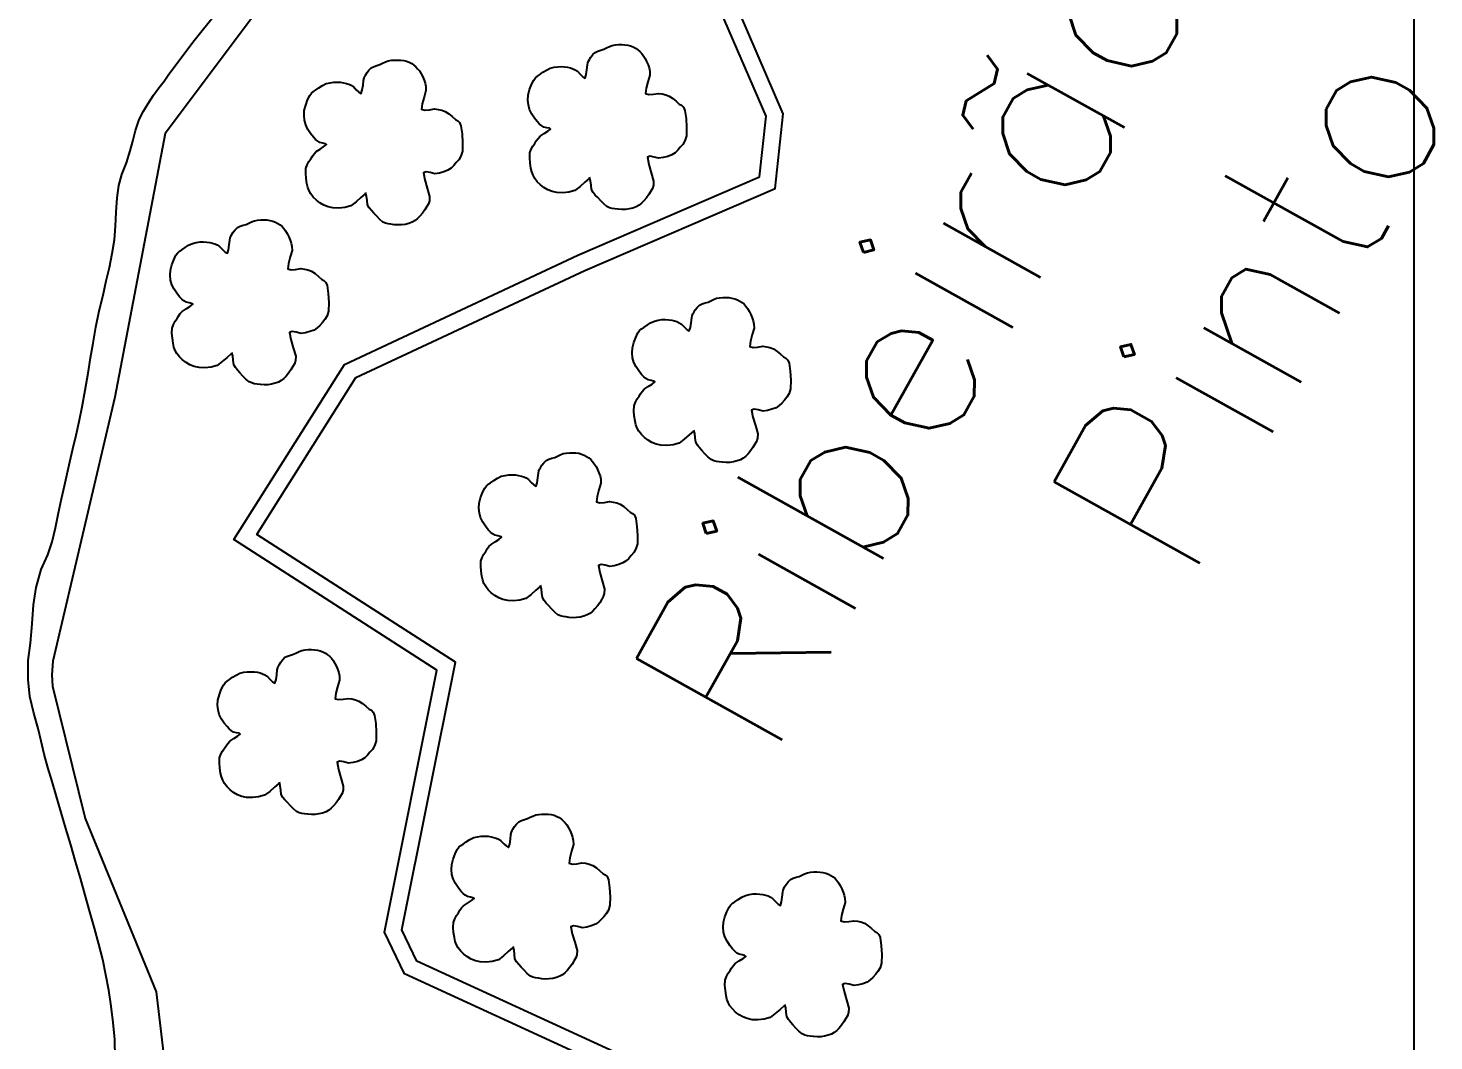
# Model space of a CAD drawing. Header units: millimetres. Extents: x 733975 to 738430, y 7821792 to 7824942.
# Drawn here: x 737251.2 to 737503.6, y 7822936.9 to 7823118.9 of the extents above; entities that cross this region are included whole.
import ezdxf

# ---------------------------------------------------------------- set-up
doc = ezdxf.new("R2010")
doc.units = ezdxf.units.MM
doc.linetypes.add('CONTINUO', pattern=[0])
for name, color, linetype in [('0114001021', 1, 'Continuous'), ('0114001021038', 5, 'Continuous'), ("CURSOS_D'AGUA", 174, 'Continuous'), ('MALHA', 8, 'Continuous'), ('MATO', 3, 'Continuous')]:
    doc.layers.add(name, color=color, linetype=linetype)
doc.styles.add('ROMANS', font='romans')

msp = doc.modelspace()

# ---------------------------------------------------------------- linework, layer by layer
at = {"layer": '0114001021', "ltscale": 80}
msp.add_lwpolyline([(737293.8, 7823124.07), (737275.79, 7823100), (737266.71, 7823052.61), (737255.57, 7823005.12), (737255.4, 7823002.71), (737255.51, 7823000.66), (737261.39, 7822976.85), (737274.17, 7822945.73), (737277.04, 7822921.4)], dxfattribs=at)
at = {"layer": '0114001021038'}
msp.add_lwpolyline([(737266.79, 7822933.85), (737266.71, 7822937.17), (737266.45, 7822940.23), (737266.09, 7822943.17), (737265.67, 7822946.05), (737265.13, 7822948.79), (737264.55, 7822951.54), (737263.88, 7822954.31), (737263.09, 7822957.18), (737262.26, 7822960.1), (737261.38, 7822963.1), (737260.54, 7822966.13), (737259.69, 7822969.13), (737258.85, 7822972.13), (737257.94, 7822975.08), (737257.07, 7822977.97), (737256.25, 7822980.81), (737255.48, 7822983.52), (737254.72, 7822986.07), (737254.07, 7822988.44), (737253.53, 7822990.76), (737252.95, 7822993.04), (737252.21, 7822995.8), (737251.47, 7822998.79), (737251.16, 7823001.84), (737251.16, 7823005.24), (737251.57, 7823008.41), (737251.87, 7823011.88), (737252.12, 7823015.26), (737252.59, 7823018.41), (737253.5, 7823021.62), (737254.68, 7823024.28), (737255.48, 7823026.62), (737256.07, 7823029.12), (737256.63, 7823031.81), (737257.18, 7823034.34), (737257.69, 7823036.65), (737258.19, 7823038.81), (737258.65, 7823040.95), (737259.17, 7823043.29), (737259.77, 7823045.77), (737260.34, 7823048.23), (737260.87, 7823050.88), (737261.43, 7823053.86), (737261.97, 7823056.89), (737262.39, 7823059.67), (737262.82, 7823062.3), (737263.33, 7823065.19), (737263.93, 7823068.1), (737264.63, 7823070.9), (737265.2, 7823073.51), (737265.75, 7823075.91), (737266.28, 7823078.41), (737266.65, 7823080.88), (737266.86, 7823083.31), (737267, 7823085.83), (737267.17, 7823088.42), (737267.45, 7823090.65), (737268.01, 7823092.62), (737268.82, 7823094.73), (737269.48, 7823096.86), (737269.99, 7823098.58), (737270.46, 7823100.5), (737271.13, 7823102.48), (737271.9, 7823103.99), (737272.73, 7823105.38), (737273.7, 7823106.84), (737274.66, 7823108.16), (737275.57, 7823109.41), (737276.46, 7823110.63), (737281, 7823116.71), (737285.1, 7823121.83)], dxfattribs=at)
at = {"layer": "CURSOS_D'AGUA", "color": 174, "linetype": 'Continuous'}
for points in [[(737370.19, 7822925.31), (737318.73, 7822948.94), (737315.14, 7822956.45), (737324.57, 7823003.56), (737288.12, 7823026.99), (737307.96, 7823058.47), (737349.91, 7823078.12), (737382.5, 7823092.17), (737383.71, 7823103.08), (737369.49, 7823136.05), (737388.63, 7823182.15), (737407.76, 7823177), (737420.25, 7823159.5), (737436.74, 7823162.54), (737451.23, 7823179.31), (737448.94, 7823191.82), (737422.82, 7823188.35), (737402.06, 7823197.74), (737402.1, 7823262.84)], [(737372.72, 7822927.46), (737320.97, 7822951.22), (737318.28, 7822956.84), (737327.92, 7823004.98), (737292.25, 7823027.91), (737310.03, 7823056.12), (737351.14, 7823075.38), (737385.3, 7823090.1), (737386.78, 7823103.54), (737372.75, 7823136.07), (737390.39, 7823178.56), (737405.94, 7823174.38), (737418.91, 7823156.2), (737438.32, 7823159.78), (737454.44, 7823178.43), (737451.38, 7823195.18), (737423.28, 7823191.44), (737405.07, 7823199.68), (737405.1, 7823260.43)]]:
    msp.add_lwpolyline(points, dxfattribs=at)
at = {"layer": 'MALHA', "color": 8}
msp.add_lwpolyline([(737500, 7824791.84), (737500, 7822459), (737500, 7822246.79)], dxfattribs=at)
at = {"layer": 'MATO', "color": 94, "linetype": 'CONTINUO'}
for points in [[(737351.92, 7823091.91, 0), (737351.15, 7823091.24, 0), (737350.29, 7823090.47, 0), (737349.36, 7823089.76, 0), (737348.28, 7823089.46, 0), (737347.17, 7823089.34, 0), (737346.11, 7823089.38, 0), (737345.25, 7823089.57, 0), (737344.48, 7823089.88, 0), (737343.79, 7823090.29, 0), (737343.16, 7823090.77, 0), (737342.6, 7823091.31, 0), (737342.15, 7823091.9, 0), (737341.84, 7823092.46, 0), (737341.62, 7823093.07, 0), (737341.47, 7823093.75, 0), (737341.32, 7823094.66, 0), (737341.26, 7823095.59, 0), (737341.29, 7823096.49, 0), (737341.51, 7823097.15, 0), (737341.82, 7823097.72, 0), (737342.17, 7823098.21, 0), (737342.43, 7823098.67, 0), (737342.74, 7823099.09, 0), (737343.11, 7823099.49, 0), (737343.82, 7823099.96, 0), (737344.5, 7823100.39, 0), (737344.98, 7823100.76, 0), (737344.77, 7823100.91, 0), (737344.34, 7823101.02, 0), (737343.79, 7823101.14, 0), (737343.41, 7823101.37, 0), (737343.02, 7823101.68, 0), (737342.61, 7823102.11, 0), (737342.11, 7823102.74, 0), (737341.63, 7823103.48, 0), (737341.23, 7823104.29, 0), (737341.02, 7823105.12, 0), (737340.93, 7823105.99, 0), (737340.98, 7823106.88, 0), (737341.23, 7823107.86, 0), (737341.58, 7823108.78, 0), (737341.98, 7823109.58, 0), (737342.28, 7823110, 0), (737342.62, 7823110.3, 0), (737343.03, 7823110.55, 0), (737343.61, 7823110.97, 0), (737344.25, 7823111.37, 0), (737344.94, 7823111.72, 0), (737345.62, 7823111.89, 0), (737346.29, 7823111.97, 0), (737346.94, 7823111.99, 0), (737347.52, 7823111.96, 0), (737348.05, 7823111.88, 0), (737348.55, 7823111.76, 0), (737348.98, 7823111.62, 0), (737349.4, 7823111.42, 0), (737349.81, 7823111.17, 0), (737350.32, 7823110.62, 0), (737350.8, 7823110.15, 0), (737351.21, 7823109.93, 0), (737351.41, 7823110.57, 0), (737351.53, 7823111.42, 0), (737351.62, 7823112.3, 0), (737351.71, 7823112.69, 0), (737351.82, 7823112.98, 0), (737351.98, 7823113.25, 0), (737352.25, 7823113.7, 0), (737352.6, 7823114.15, 0), (737353.01, 7823114.56, 0), (737353.5, 7823114.79, 0), (737354.02, 7823114.97, 0), (737354.56, 7823115.13, 0), (737355.06, 7823115.37, 0), (737355.56, 7823115.6, 0), (737356.07, 7823115.8, 0), (737356.63, 7823115.9, 0), (737357.2, 7823115.95, 0), (737357.77, 7823115.95, 0), (737358.32, 7823115.92, 0), (737358.86, 7823115.85, 0), (737359.37, 7823115.73, 0), (737359.84, 7823115.54, 0), (737360.27, 7823115.31, 0), (737360.67, 7823115.04, 0), (737361.02, 7823114.74, 0), (737361.34, 7823114.4, 0), (737361.64, 7823113.99, 0), (737361.96, 7823113.48, 0), (737362.24, 7823112.92, 0), (737362.49, 7823112.32, 0), (737362.69, 7823111.78, 0), (737362.8, 7823111.17, 0), (737362.82, 7823110.45, 0), (737362.48, 7823109.27, 0), (737362.17, 7823108.11, 0), (737362.05, 7823107.14, 0), (737362.65, 7823106.97, 0), (737363.47, 7823107.02, 0), (737364.38, 7823107.17, 0), (737365.05, 7823107.1, 0), (737365.68, 7823106.95, 0), (737366.3, 7823106.71, 0), (737366.95, 7823106.28, 0), (737367.56, 7823105.78, 0), (737368.11, 7823105.27, 0), (737368.53, 7823105.04, 0), (737368.87, 7823104.7, 0), (737369.12, 7823104.12, 0), (737369.32, 7823102.69, 0), (737369.42, 7823101.09, 0), (737369.39, 7823099.55, 0), (737369.12, 7823098.68, 0), (737368.73, 7823098.02, 0), (737368.27, 7823097.51, 0), (737367.84, 7823096.98, 0), (737367.35, 7823096.52, 0), (737366.78, 7823096.15, 0), (737366.04, 7823095.85, 0), (737365.24, 7823095.64, 0), (737364.44, 7823095.52, 0), (737363.58, 7823095.75, 0), (737362.86, 7823095.88, 0), (737362.38, 7823095.7, 0), (737362.63, 7823094.43, 0), (737363.06, 7823092.93, 0), (737363.48, 7823091.43, 0), (737363.45, 7823090.67, 0), (737363.27, 7823090.1, 0), (737362.98, 7823089.62, 0), (737362.62, 7823089, 0), (737362.2, 7823088.41, 0), (737361.75, 7823087.88, 0), (737361.33, 7823087.45, 0), (737360.88, 7823087.09, 0), (737360.39, 7823086.8, 0), (737359.78, 7823086.57, 0), (737359.13, 7823086.42, 0), (737358.46, 7823086.32, 0), (737357.8, 7823086.31, 0), (737357.15, 7823086.35, 0), (737356.54, 7823086.44, 0), (737356.05, 7823086.5, 0), (737355.58, 7823086.62, 0), (737355.11, 7823086.85, 0), (737354.55, 7823087.32, 0), (737353.99, 7823087.87, 0), (737353.46, 7823088.46, 0), (737353.02, 7823088.92, 0), (737352.64, 7823089.39, 0), (737352.35, 7823089.92, 0), (737352.26, 7823090.72, 0), (737352.17, 7823091.49, 0), (737352, 7823092.13, 0)], [(737311.7, 7823089.14, 0), (737310.92, 7823088.47, 0), (737310.07, 7823087.7, 0), (737309.14, 7823086.99, 0), (737308.05, 7823086.69, 0), (737306.95, 7823086.57, 0), (737305.89, 7823086.61, 0), (737305.02, 7823086.8, 0), (737304.25, 7823087.11, 0), (737303.57, 7823087.51, 0), (737302.93, 7823088, 0), (737302.38, 7823088.54, 0), (737301.92, 7823089.13, 0), (737301.61, 7823089.69, 0), (737301.39, 7823090.3, 0), (737301.24, 7823090.98, 0), (737301.1, 7823091.89, 0), (737301.03, 7823092.82, 0), (737301.06, 7823093.71, 0), (737301.29, 7823094.37, 0), (737301.6, 7823094.94, 0), (737301.95, 7823095.44, 0), (737302.21, 7823095.89, 0), (737302.51, 7823096.31, 0), (737302.88, 7823096.72, 0), (737303.6, 7823097.18, 0), (737304.27, 7823097.62, 0), (737304.76, 7823097.99, 0), (737304.55, 7823098.14, 0), (737304.11, 7823098.25, 0), (737303.56, 7823098.37, 0), (737303.18, 7823098.59, 0), (737302.79, 7823098.91, 0), (737302.39, 7823099.34, 0), (737301.89, 7823099.97, 0), (737301.41, 7823100.7, 0), (737301.01, 7823101.52, 0), (737300.79, 7823102.35, 0), (737300.71, 7823103.22, 0), (737300.76, 7823104.11, 0), (737301.01, 7823105.09, 0), (737301.36, 7823106.01, 0), (737301.75, 7823106.81, 0), (737302.06, 7823107.23, 0), (737302.4, 7823107.53, 0), (737302.8, 7823107.78, 0), (737303.38, 7823108.2, 0), (737304.03, 7823108.6, 0), (737304.71, 7823108.95, 0), (737305.4, 7823109.11, 0), (737306.07, 7823109.2, 0), (737306.72, 7823109.21, 0), (737307.29, 7823109.19, 0), (737307.83, 7823109.11, 0), (737308.32, 7823108.98, 0), (737308.76, 7823108.84, 0), (737309.18, 7823108.65, 0), (737309.59, 7823108.4, 0), (737310.09, 7823107.85, 0), (737310.57, 7823107.38, 0), (737310.98, 7823107.16, 0), (737311.18, 7823107.8, 0), (737311.31, 7823108.65, 0), (737311.4, 7823109.53, 0), (737311.49, 7823109.91, 0), (737311.59, 7823110.21, 0), (737311.75, 7823110.48, 0), (737312.03, 7823110.93, 0), (737312.38, 7823111.38, 0), (737312.79, 7823111.79, 0), (737313.28, 7823112.02, 0), (737313.8, 7823112.2, 0), (737314.34, 7823112.36, 0), (737314.83, 7823112.6, 0), (737315.33, 7823112.83, 0), (737315.84, 7823113.03, 0), (737316.4, 7823113.13, 0), (737316.97, 7823113.18, 0), (737317.54, 7823113.18, 0), (737318.1, 7823113.15, 0), (737318.63, 7823113.08, 0), (737319.14, 7823112.95, 0), (737319.61, 7823112.77, 0), (737320.05, 7823112.54, 0), (737320.45, 7823112.26, 0), (737320.8, 7823111.97, 0), (737321.12, 7823111.62, 0), (737321.42, 7823111.22, 0), (737321.73, 7823110.71, 0), (737322.02, 7823110.14, 0), (737322.26, 7823109.54, 0), (737322.46, 7823109.01, 0), (737322.58, 7823108.4, 0), (737322.6, 7823107.68, 0), (737322.26, 7823106.5, 0), (737321.95, 7823105.33, 0), (737321.83, 7823104.36, 0), (737322.43, 7823104.19, 0), (737323.25, 7823104.25, 0), (737324.15, 7823104.4, 0), (737324.82, 7823104.32, 0), (737325.46, 7823104.18, 0), (737326.07, 7823103.94, 0), (737326.73, 7823103.5, 0), (737327.34, 7823103.01, 0), (737327.89, 7823102.5, 0), (737328.31, 7823102.27, 0), (737328.64, 7823101.93, 0), (737328.89, 7823101.35, 0), (737329.1, 7823099.91, 0), (737329.2, 7823098.32, 0), (737329.17, 7823096.78, 0), (737328.9, 7823095.91, 0), (737328.51, 7823095.25, 0), (737328.04, 7823094.74, 0), (737327.61, 7823094.2, 0), (737327.12, 7823093.75, 0), (737326.56, 7823093.37, 0), (737325.81, 7823093.08, 0), (737325.02, 7823092.87, 0), (737324.21, 7823092.75, 0), (737323.36, 7823092.98, 0), (737322.64, 7823093.1, 0), (737322.16, 7823092.93, 0), (737322.41, 7823091.66, 0), (737322.83, 7823090.15, 0), (737323.26, 7823088.66, 0), (737323.22, 7823087.9, 0), (737323.05, 7823087.32, 0), (737322.75, 7823086.84, 0), (737322.39, 7823086.23, 0), (737321.98, 7823085.64, 0), (737321.52, 7823085.11, 0), (737321.1, 7823084.68, 0), (737320.66, 7823084.32, 0), (737320.16, 7823084.03, 0), (737319.55, 7823083.8, 0), (737318.9, 7823083.64, 0), (737318.23, 7823083.55, 0), (737317.57, 7823083.54, 0), (737316.93, 7823083.58, 0), (737316.32, 7823083.67, 0), (737315.82, 7823083.72, 0), (737315.35, 7823083.85, 0), (737314.88, 7823084.07, 0), (737314.32, 7823084.55, 0), (737313.77, 7823085.1, 0), (737313.24, 7823085.69, 0), (737312.8, 7823086.15, 0), (737312.42, 7823086.62, 0), (737312.12, 7823087.15, 0), (737312.04, 7823087.95, 0), (737311.95, 7823088.72, 0), (737311.78, 7823089.36, 0)], [(737287.66, 7823060.42, 0), (737286.88, 7823059.75, 0), (737286.03, 7823058.99, 0), (737285.1, 7823058.27, 0), (737284.01, 7823057.98, 0), (737282.91, 7823057.86, 0), (737281.85, 7823057.9, 0), (737280.98, 7823058.09, 0), (737280.21, 7823058.39, 0), (737279.53, 7823058.8, 0), (737278.89, 7823059.28, 0), (737278.34, 7823059.83, 0), (737277.88, 7823060.42, 0), (737277.57, 7823060.97, 0), (737277.35, 7823061.58, 0), (737277.2, 7823062.27, 0), (737277.06, 7823063.17, 0), (737276.99, 7823064.11, 0), (737277.02, 7823065, 0), (737277.25, 7823065.66, 0), (737277.56, 7823066.23, 0), (737277.91, 7823066.73, 0), (737278.17, 7823067.18, 0), (737278.47, 7823067.6, 0), (737278.84, 7823068, 0), (737279.56, 7823068.47, 0), (737280.23, 7823068.91, 0), (737280.72, 7823069.28, 0), (737280.51, 7823069.43, 0), (737280.07, 7823069.54, 0), (737279.52, 7823069.66, 0), (737279.14, 7823069.88, 0), (737278.75, 7823070.2, 0), (737278.35, 7823070.63, 0), (737277.85, 7823071.26, 0), (737277.37, 7823071.99, 0), (737276.97, 7823072.8, 0), (737276.75, 7823073.64, 0), (737276.67, 7823074.51, 0), (737276.72, 7823075.4, 0), (737276.97, 7823076.38, 0), (737277.32, 7823077.3, 0), (737277.71, 7823078.1, 0), (737278.02, 7823078.52, 0), (737278.36, 7823078.82, 0), (737278.76, 7823079.07, 0), (737279.34, 7823079.49, 0), (737279.99, 7823079.89, 0), (737280.67, 7823080.23, 0), (737281.36, 7823080.4, 0), (737282.03, 7823080.49, 0), (737282.68, 7823080.5, 0), (737283.25, 7823080.47, 0), (737283.79, 7823080.4, 0), (737284.28, 7823080.27, 0), (737284.72, 7823080.13, 0), (737285.14, 7823079.94, 0), (737285.55, 7823079.69, 0), (737286.05, 7823079.13, 0), (737286.53, 7823078.67, 0), (737286.94, 7823078.45, 0), (737287.14, 7823079.08, 0), (737287.27, 7823079.94, 0), (737287.36, 7823080.82, 0), (737287.45, 7823081.2, 0), (737287.55, 7823081.49, 0), (737287.71, 7823081.76, 0), (737287.99, 7823082.22, 0), (737288.34, 7823082.67, 0), (737288.75, 7823083.08, 0), (737289.24, 7823083.31, 0), (737289.76, 7823083.49, 0), (737290.3, 7823083.64, 0), (737290.79, 7823083.89, 0), (737291.29, 7823084.12, 0), (737291.8, 7823084.31, 0), (737292.36, 7823084.42, 0), (737292.93, 7823084.47, 0), (737293.5, 7823084.47, 0), (737294.06, 7823084.44, 0), (737294.59, 7823084.36, 0), (737295.1, 7823084.24, 0), (737295.57, 7823084.06, 0), (737296.01, 7823083.83, 0), (737296.41, 7823083.55, 0), (737296.76, 7823083.26, 0), (737297.08, 7823082.91, 0), (737297.38, 7823082.51, 0), (737297.69, 7823082, 0), (737297.98, 7823081.43, 0), (737298.22, 7823080.83, 0), (737298.42, 7823080.29, 0), (737298.54, 7823079.69, 0), (737298.56, 7823078.97, 0), (737298.22, 7823077.79, 0), (737297.91, 7823076.62, 0), (737297.79, 7823075.65, 0), (737298.39, 7823075.48, 0), (737299.21, 7823075.54, 0), (737300.11, 7823075.69, 0), (737300.78, 7823075.61, 0), (737301.42, 7823075.46, 0), (737302.03, 7823075.22, 0), (737302.69, 7823074.79, 0), (737303.3, 7823074.3, 0), (737303.85, 7823073.79, 0), (737304.27, 7823073.56, 0), (737304.6, 7823073.22, 0), (737304.85, 7823072.64, 0), (737305.06, 7823071.2, 0), (737305.16, 7823069.61, 0), (737305.13, 7823068.07, 0), (737304.86, 7823067.2, 0), (737304.47, 7823066.54, 0), (737304, 7823066.02, 0), (737303.57, 7823065.49, 0), (737303.08, 7823065.04, 0), (737302.52, 7823064.66, 0), (737301.77, 7823064.37, 0), (737300.98, 7823064.16, 0), (737300.17, 7823064.04, 0), (737299.32, 7823064.27, 0), (737298.6, 7823064.39, 0), (737298.12, 7823064.22, 0), (737298.37, 7823062.95, 0), (737298.79, 7823061.44, 0), (737299.22, 7823059.95, 0), (737299.18, 7823059.19, 0), (737299.01, 7823058.61, 0), (737298.71, 7823058.13, 0), (737298.35, 7823057.51, 0), (737297.94, 7823056.93, 0), (737297.48, 7823056.39, 0), (737297.06, 7823055.96, 0), (737296.62, 7823055.6, 0), (737296.12, 7823055.31, 0), (737295.51, 7823055.09, 0), (737294.86, 7823054.93, 0), (737294.19, 7823054.84, 0), (737293.53, 7823054.83, 0), (737292.89, 7823054.87, 0), (737292.28, 7823054.95, 0), (737291.78, 7823055.01, 0), (737291.31, 7823055.14, 0), (737290.84, 7823055.36, 0), (737290.28, 7823055.83, 0), (737289.73, 7823056.39, 0), (737289.2, 7823056.98, 0), (737288.76, 7823057.44, 0), (737288.38, 7823057.91, 0), (737288.08, 7823058.43, 0), (737288, 7823059.23, 0), (737287.91, 7823060.01, 0), (737287.74, 7823060.64, 0)], [(737370.63, 7823046.47, 0), (737369.86, 7823045.8, 0), (737369, 7823045.03, 0), (737368.07, 7823044.32, 0), (737366.99, 7823044.02, 0), (737365.88, 7823043.9, 0), (737364.82, 7823043.94, 0), (737363.96, 7823044.13, 0), (737363.19, 7823044.44, 0), (737362.5, 7823044.84, 0), (737361.87, 7823045.33, 0), (737361.31, 7823045.87, 0), (737360.86, 7823046.46, 0), (737360.55, 7823047.02, 0), (737360.33, 7823047.63, 0), (737360.18, 7823048.31, 0), (737360.03, 7823049.22, 0), (737359.97, 7823050.15, 0), (737359.99, 7823051.04, 0), (737360.22, 7823051.7, 0), (737360.53, 7823052.27, 0), (737360.88, 7823052.77, 0), (737361.14, 7823053.22, 0), (737361.44, 7823053.64, 0), (737361.82, 7823054.05, 0), (737362.53, 7823054.52, 0), (737363.21, 7823054.95, 0), (737363.69, 7823055.32, 0), (737363.48, 7823055.47, 0), (737363.05, 7823055.58, 0), (737362.5, 7823055.7, 0), (737362.12, 7823055.93, 0), (737361.73, 7823056.24, 0), (737361.32, 7823056.67, 0), (737360.82, 7823057.3, 0), (737360.34, 7823058.03, 0), (737359.94, 7823058.85, 0), (737359.73, 7823059.68, 0), (737359.64, 7823060.55, 0), (737359.69, 7823061.44, 0), (737359.94, 7823062.42, 0), (737360.29, 7823063.34, 0), (737360.69, 7823064.14, 0), (737360.99, 7823064.56, 0), (737361.33, 7823064.86, 0), (737361.74, 7823065.11, 0), (737362.32, 7823065.53, 0), (737362.96, 7823065.93, 0), (737363.65, 7823066.28, 0), (737364.33, 7823066.44, 0), (737365, 7823066.53, 0), (737365.65, 7823066.54, 0), (737366.23, 7823066.52, 0), (737366.76, 7823066.44, 0), (737367.26, 7823066.31, 0), (737367.69, 7823066.17, 0), (737368.11, 7823065.98, 0), (737368.52, 7823065.73, 0), (737369.03, 7823065.18, 0), (737369.51, 7823064.71, 0), (737369.91, 7823064.49, 0), (737370.12, 7823065.13, 0), (737370.24, 7823065.98, 0), (737370.33, 7823066.86, 0), (737370.42, 7823067.24, 0), (737370.53, 7823067.54, 0), (737370.69, 7823067.81, 0), (737370.96, 7823068.26, 0), (737371.31, 7823068.71, 0), (737371.72, 7823069.12, 0), (737372.21, 7823069.35, 0), (737372.73, 7823069.53, 0), (737373.27, 7823069.69, 0), (737373.77, 7823069.93, 0), (737374.27, 7823070.16, 0), (737374.78, 7823070.36, 0), (737375.34, 7823070.46, 0), (737375.91, 7823070.51, 0), (737376.47, 7823070.51, 0), (737377.03, 7823070.48, 0), (737377.57, 7823070.41, 0), (737378.08, 7823070.28, 0), (737378.55, 7823070.1, 0), (737378.98, 7823069.87, 0), (737379.38, 7823069.59, 0), (737379.73, 7823069.3, 0), (737380.05, 7823068.95, 0), (737380.35, 7823068.55, 0), (737380.67, 7823068.04, 0), (737380.95, 7823067.47, 0), (737381.2, 7823066.87, 0), (737381.4, 7823066.34, 0), (737381.51, 7823065.73, 0), (737381.53, 7823065.01, 0), (737381.19, 7823063.83, 0), (737380.88, 7823062.66, 0), (737380.76, 7823061.69, 0), (737381.36, 7823061.52, 0), (737382.18, 7823061.58, 0), (737383.09, 7823061.73, 0), (737383.76, 7823061.65, 0), (737384.39, 7823061.51, 0), (737385.01, 7823061.27, 0), (737385.66, 7823060.83, 0), (737386.27, 7823060.34, 0), (737386.82, 7823059.83, 0), (737387.24, 7823059.6, 0), (737387.58, 7823059.26, 0), (737387.83, 7823058.68, 0), (737388.03, 7823057.24, 0), (737388.13, 7823055.65, 0), (737388.1, 7823054.11, 0), (737387.83, 7823053.24, 0), (737387.44, 7823052.58, 0), (737386.98, 7823052.07, 0), (737386.55, 7823051.53, 0), (737386.06, 7823051.08, 0), (737385.49, 7823050.7, 0), (737384.75, 7823050.41, 0), (737383.95, 7823050.2, 0), (737383.15, 7823050.08, 0), (737382.29, 7823050.31, 0), (737381.57, 7823050.43, 0), (737381.09, 7823050.26, 0), (737381.34, 7823048.99, 0), (737381.77, 7823047.48, 0), (737382.19, 7823045.99, 0), (737382.16, 7823045.23, 0), (737381.98, 7823044.65, 0), (737381.69, 7823044.17, 0), (737381.33, 7823043.56, 0), (737380.91, 7823042.97, 0), (737380.45, 7823042.44, 0), (737380.04, 7823042.01, 0), (737379.59, 7823041.65, 0), (737379.1, 7823041.36, 0), (737378.49, 7823041.13, 0), (737377.84, 7823040.97, 0), (737377.17, 7823040.88, 0), (737376.5, 7823040.87, 0), (737375.86, 7823040.91, 0), (737375.25, 7823041, 0), (737374.76, 7823041.05, 0), (737374.29, 7823041.18, 0), (737373.82, 7823041.4, 0), (737373.26, 7823041.88, 0), (737372.7, 7823042.43, 0), (737372.17, 7823043.02, 0), (737371.73, 7823043.48, 0), (737371.35, 7823043.95, 0), (737371.06, 7823044.48, 0), (737370.97, 7823045.28, 0), (737370.88, 7823046.05, 0), (737370.71, 7823046.69, 0)], [(737343.11, 7823018.56, 0), (737342.33, 7823017.89, 0), (737341.48, 7823017.13, 0), (737340.55, 7823016.41, 0), (737339.47, 7823016.11, 0), (737338.36, 7823016, 0), (737337.3, 7823016.04, 0), (737336.44, 7823016.22, 0), (737335.67, 7823016.53, 0), (737334.98, 7823016.94, 0), (737334.34, 7823017.42, 0), (737333.79, 7823017.96, 0), (737333.34, 7823018.55, 0), (737333.03, 7823019.11, 0), (737332.81, 7823019.72, 0), (737332.66, 7823020.4, 0), (737332.51, 7823021.31, 0), (737332.44, 7823022.25, 0), (737332.47, 7823023.14, 0), (737332.7, 7823023.8, 0), (737333.01, 7823024.37, 0), (737333.36, 7823024.87, 0), (737333.62, 7823025.32, 0), (737333.92, 7823025.74, 0), (737334.3, 7823026.14, 0), (737335.01, 7823026.61, 0), (737335.69, 7823027.04, 0), (737336.17, 7823027.41, 0), (737335.96, 7823027.56, 0), (737335.52, 7823027.67, 0), (737334.98, 7823027.79, 0), (737334.59, 7823028.02, 0), (737334.21, 7823028.34, 0), (737333.8, 7823028.76, 0), (737333.3, 7823029.39, 0), (737332.82, 7823030.13, 0), (737332.42, 7823030.94, 0), (737332.21, 7823031.77, 0), (737332.12, 7823032.64, 0), (737332.17, 7823033.53, 0), (737332.42, 7823034.51, 0), (737332.77, 7823035.44, 0), (737333.17, 7823036.23, 0), (737333.47, 7823036.65, 0), (737333.81, 7823036.95, 0), (737334.22, 7823037.2, 0), (737334.79, 7823037.62, 0), (737335.44, 7823038.03, 0), (737336.13, 7823038.37, 0), (737336.81, 7823038.54, 0), (737337.48, 7823038.62, 0), (737338.13, 7823038.64, 0), (737338.71, 7823038.61, 0), (737339.24, 7823038.53, 0), (737339.74, 7823038.41, 0), (737340.17, 7823038.27, 0), (737340.59, 7823038.08, 0), (737341, 7823037.82, 0), (737341.51, 7823037.27, 0), (737341.98, 7823036.81, 0), (737342.39, 7823036.58, 0), (737342.6, 7823037.22, 0), (737342.72, 7823038.07, 0), (737342.81, 7823038.95, 0), (737342.9, 7823039.34, 0), (737343.01, 7823039.63, 0), (737343.17, 7823039.9, 0), (737343.44, 7823040.35, 0), (737343.79, 7823040.8, 0), (737344.2, 7823041.21, 0), (737344.69, 7823041.44, 0), (737345.21, 7823041.62, 0), (737345.75, 7823041.78, 0), (737346.24, 7823042.02, 0), (737346.74, 7823042.25, 0), (737347.26, 7823042.45, 0), (737347.82, 7823042.55, 0), (737348.38, 7823042.6, 0), (737348.95, 7823042.61, 0), (737349.51, 7823042.58, 0), (737350.05, 7823042.5, 0), (737350.56, 7823042.38, 0), (737351.03, 7823042.19, 0), (737351.46, 7823041.96, 0), (737351.86, 7823041.69, 0), (737352.21, 7823041.39, 0), (737352.53, 7823041.05, 0), (737352.83, 7823040.64, 0), (737353.15, 7823040.13, 0), (737353.43, 7823039.57, 0), (737353.68, 7823038.97, 0), (737353.88, 7823038.43, 0), (737353.99, 7823037.83, 0), (737354.01, 7823037.11, 0), (737353.67, 7823035.92, 0), (737353.36, 7823034.76, 0), (737353.24, 7823033.79, 0), (737353.84, 7823033.62, 0), (737354.66, 7823033.68, 0), (737355.56, 7823033.82, 0), (737356.24, 7823033.75, 0), (737356.87, 7823033.6, 0), (737357.49, 7823033.36, 0), (737358.14, 7823032.93, 0), (737358.75, 7823032.43, 0), (737359.3, 7823031.92, 0), (737359.72, 7823031.69, 0), (737360.06, 7823031.36, 0), (737360.31, 7823030.78, 0), (737360.51, 7823029.34, 0), (737360.61, 7823027.74, 0), (737360.58, 7823026.21, 0), (737360.31, 7823025.34, 0), (737359.92, 7823024.68, 0), (737359.46, 7823024.16, 0), (737359.03, 7823023.63, 0), (737358.54, 7823023.17, 0), (737357.97, 7823022.8, 0), (737357.23, 7823022.5, 0), (737356.43, 7823022.3, 0), (737355.63, 7823022.17, 0), (737354.77, 7823022.4, 0), (737354.05, 7823022.53, 0), (737353.57, 7823022.35, 0), (737353.82, 7823021.09, 0), (737354.25, 7823019.58, 0), (737354.67, 7823018.09, 0), (737354.64, 7823017.33, 0), (737354.46, 7823016.75, 0), (737354.17, 7823016.27, 0), (737353.81, 7823015.65, 0), (737353.39, 7823015.07, 0), (737352.93, 7823014.53, 0), (737352.52, 7823014.1, 0), (737352.07, 7823013.74, 0), (737351.58, 7823013.45, 0), (737350.97, 7823013.23, 0), (737350.32, 7823013.07, 0), (737349.65, 7823012.98, 0), (737348.98, 7823012.96, 0), (737348.34, 7823013.01, 0), (737347.73, 7823013.09, 0), (737347.24, 7823013.15, 0), (737346.77, 7823013.27, 0), (737346.3, 7823013.5, 0), (737345.74, 7823013.97, 0), (737345.18, 7823014.53, 0), (737344.65, 7823015.11, 0), (737344.21, 7823015.57, 0), (737343.83, 7823016.05, 0), (737343.53, 7823016.57, 0), (737343.45, 7823017.37, 0), (737343.36, 7823018.14, 0), (737343.19, 7823018.78, 0)], [(737296.2, 7822983.18, 0), (737295.42, 7822982.51, 0), (737294.57, 7822981.75, 0), (737293.64, 7822981.04, 0), (737292.55, 7822980.74, 0), (737291.45, 7822980.62, 0), (737290.38, 7822980.66, 0), (737289.52, 7822980.85, 0), (737288.75, 7822981.15, 0), (737288.07, 7822981.56, 0), (737287.43, 7822982.04, 0), (737286.88, 7822982.59, 0), (737286.42, 7822983.18, 0), (737286.11, 7822983.74, 0), (737285.89, 7822984.35, 0), (737285.74, 7822985.03, 0), (737285.6, 7822985.94, 0), (737285.53, 7822986.87, 0), (737285.56, 7822987.76, 0), (737285.79, 7822988.42, 0), (737286.09, 7822988.99, 0), (737286.45, 7822989.49, 0), (737286.71, 7822989.94, 0), (737287.01, 7822990.36, 0), (737287.38, 7822990.77, 0), (737288.1, 7822991.23, 0), (737288.77, 7822991.67, 0), (737289.25, 7822992.04, 0), (737289.04, 7822992.19, 0), (737288.61, 7822992.3, 0), (737288.06, 7822992.42, 0), (737287.68, 7822992.64, 0), (737287.29, 7822992.96, 0), (737286.89, 7822993.39, 0), (737286.38, 7822994.02, 0), (737285.91, 7822994.75, 0), (737285.5, 7822995.56, 0), (737285.29, 7822996.4, 0), (737285.2, 7822997.27, 0), (737285.25, 7822998.16, 0), (737285.51, 7822999.14, 0), (737285.86, 7823000.06, 0), (737286.25, 7823000.86, 0), (737286.56, 7823001.28, 0), (737286.9, 7823001.58, 0), (737287.3, 7823001.83, 0), (737287.88, 7823002.25, 0), (737288.53, 7823002.65, 0), (737289.21, 7823002.99, 0), (737289.89, 7823003.16, 0), (737290.57, 7823003.25, 0), (737291.22, 7823003.26, 0), (737291.79, 7823003.23, 0), (737292.33, 7823003.16, 0), (737292.82, 7823003.03, 0), (737293.26, 7823002.89, 0), (737293.67, 7823002.7, 0), (737294.09, 7823002.45, 0), (737294.59, 7823001.9, 0), (737295.07, 7823001.43, 0), (737295.48, 7823001.21, 0), (737295.68, 7823001.84, 0), (737295.81, 7823002.7, 0), (737295.9, 7823003.58, 0), (737295.98, 7823003.96, 0), (737296.09, 7823004.26, 0), (737296.25, 7823004.52, 0), (737296.53, 7823004.98, 0), (737296.88, 7823005.43, 0), (737297.29, 7823005.84, 0), (737297.77, 7823006.07, 0), (737298.3, 7823006.25, 0), (737298.83, 7823006.41, 0), (737299.33, 7823006.65, 0), (737299.83, 7823006.88, 0), (737300.34, 7823007.07, 0), (737300.9, 7823007.18, 0), (737301.47, 7823007.23, 0), (737302.04, 7823007.23, 0), (737302.59, 7823007.2, 0), (737303.13, 7823007.12, 0), (737303.64, 7823007, 0), (737304.11, 7823006.82, 0), (737304.55, 7823006.59, 0), (737304.95, 7823006.31, 0), (737305.3, 7823006.02, 0), (737305.62, 7823005.67, 0), (737305.92, 7823005.27, 0), (737306.23, 7823004.76, 0), (737306.52, 7823004.19, 0), (737306.76, 7823003.59, 0), (737306.96, 7823003.05, 0), (737307.08, 7823002.45, 0), (737307.09, 7823001.73, 0), (737306.75, 7823000.55, 0), (737306.44, 7822999.38, 0), (737306.32, 7822998.41, 0), (737306.93, 7822998.24, 0), (737307.75, 7822998.3, 0), (737308.65, 7822998.45, 0), (737309.32, 7822998.37, 0), (737309.96, 7822998.22, 0), (737310.57, 7822997.98, 0), (737311.22, 7822997.55, 0), (737311.84, 7822997.06, 0), (737312.39, 7822996.55, 0), (737312.81, 7822996.32, 0), (737313.14, 7822995.98, 0), (737313.39, 7822995.4, 0), (737313.6, 7822993.96, 0), (737313.69, 7822992.37, 0), (737313.66, 7822990.83, 0), (737313.39, 7822989.96, 0), (737313.01, 7822989.3, 0), (737312.54, 7822988.78, 0), (737312.11, 7822988.25, 0), (737311.62, 7822987.8, 0), (737311.05, 7822987.42, 0), (737310.31, 7822987.13, 0), (737309.52, 7822986.92, 0), (737308.71, 7822986.8, 0), (737307.85, 7822987.03, 0), (737307.13, 7822987.15, 0), (737306.66, 7822986.98, 0), (737306.91, 7822985.71, 0), (737307.33, 7822984.2, 0), (737307.76, 7822982.71, 0), (737307.72, 7822981.95, 0), (737307.54, 7822981.37, 0), (737307.25, 7822980.89, 0), (737306.89, 7822980.28, 0), (737306.47, 7822979.69, 0), (737306.02, 7822979.16, 0), (737305.6, 7822978.72, 0), (737305.16, 7822978.36, 0), (737304.66, 7822978.07, 0), (737304.05, 7822977.85, 0), (737303.4, 7822977.69, 0), (737302.73, 7822977.6, 0), (737302.07, 7822977.59, 0), (737301.42, 7822977.63, 0), (737300.82, 7822977.72, 0), (737300.32, 7822977.77, 0), (737299.85, 7822977.9, 0), (737299.38, 7822978.12, 0), (737298.82, 7822978.59, 0), (737298.26, 7822979.15, 0), (737297.74, 7822979.74, 0), (737297.29, 7822980.2, 0), (737296.92, 7822980.67, 0), (737296.62, 7822981.2, 0), (737296.53, 7822981.99, 0), (737296.45, 7822982.77, 0), (737296.28, 7822983.4, 0)], [(737338.18, 7822953.63, 0), (737337.4, 7822952.96, 0), (737336.55, 7822952.2, 0), (737335.62, 7822951.48, 0), (737334.53, 7822951.18, 0), (737333.43, 7822951.07, 0), (737332.37, 7822951.11, 0), (737331.51, 7822951.29, 0), (737330.74, 7822951.6, 0), (737330.05, 7822952.01, 0), (737329.41, 7822952.49, 0), (737328.86, 7822953.03, 0), (737328.41, 7822953.62, 0), (737328.1, 7822954.18, 0), (737327.88, 7822954.79, 0), (737327.73, 7822955.47, 0), (737327.58, 7822956.38, 0), (737327.51, 7822957.32, 0), (737327.54, 7822958.21, 0), (737327.77, 7822958.87, 0), (737328.08, 7822959.44, 0), (737328.43, 7822959.94, 0), (737328.69, 7822960.39, 0), (737328.99, 7822960.81, 0), (737329.37, 7822961.21, 0), (737330.08, 7822961.68, 0), (737330.76, 7822962.11, 0), (737331.24, 7822962.48, 0), (737331.03, 7822962.63, 0), (737330.59, 7822962.74, 0), (737330.05, 7822962.86, 0), (737329.66, 7822963.09, 0), (737329.28, 7822963.41, 0), (737328.87, 7822963.83, 0), (737328.37, 7822964.46, 0), (737327.89, 7822965.2, 0), (737327.49, 7822966.01, 0), (737327.27, 7822966.84, 0), (737327.19, 7822967.71, 0), (737327.24, 7822968.6, 0), (737327.49, 7822969.58, 0), (737327.84, 7822970.51, 0), (737328.24, 7822971.3, 0), (737328.54, 7822971.72, 0), (737328.88, 7822972.02, 0), (737329.29, 7822972.27, 0), (737329.86, 7822972.69, 0), (737330.51, 7822973.1, 0), (737331.2, 7822973.44, 0), (737331.88, 7822973.61, 0), (737332.55, 7822973.69, 0), (737333.2, 7822973.71, 0), (737333.78, 7822973.68, 0), (737334.31, 7822973.6, 0), (737334.81, 7822973.48, 0), (737335.24, 7822973.34, 0), (737335.66, 7822973.15, 0), (737336.07, 7822972.89, 0), (737336.58, 7822972.34, 0), (737337.05, 7822971.88, 0), (737337.46, 7822971.65, 0), (737337.67, 7822972.29, 0), (737337.79, 7822973.14, 0), (737337.88, 7822974.02, 0), (737337.97, 7822974.41, 0), (737338.08, 7822974.7, 0), (737338.23, 7822974.97, 0), (737338.51, 7822975.42, 0), (737338.86, 7822975.87, 0), (737339.27, 7822976.28, 0), (737339.76, 7822976.51, 0), (737340.28, 7822976.69, 0), (737340.82, 7822976.85, 0), (737341.31, 7822977.09, 0), (737341.81, 7822977.32, 0), (737342.33, 7822977.52, 0), (737342.89, 7822977.62, 0), (737343.45, 7822977.67, 0), (737344.02, 7822977.68, 0), (737344.58, 7822977.65, 0), (737345.12, 7822977.57, 0), (737345.63, 7822977.45, 0), (737346.1, 7822977.26, 0), (737346.53, 7822977.03, 0), (737346.93, 7822976.76, 0), (737347.28, 7822976.46, 0), (737347.6, 7822976.12, 0), (737347.9, 7822975.71, 0), (737348.22, 7822975.2, 0), (737348.5, 7822974.64, 0), (737348.75, 7822974.04, 0), (737348.94, 7822973.5, 0), (737349.06, 7822972.9, 0), (737349.08, 7822972.18, 0), (737348.74, 7822970.99, 0), (737348.43, 7822969.83, 0), (737348.31, 7822968.86, 0), (737348.91, 7822968.69, 0), (737349.73, 7822968.75, 0), (737350.63, 7822968.89, 0), (737351.31, 7822968.82, 0), (737351.94, 7822968.67, 0), (737352.56, 7822968.43, 0), (737353.21, 7822968, 0), (737353.82, 7822967.5, 0), (737354.37, 7822966.99, 0), (737354.79, 7822966.76, 0), (737355.13, 7822966.43, 0), (737355.38, 7822965.85, 0), (737355.58, 7822964.41, 0), (737355.68, 7822962.81, 0), (737355.65, 7822961.28, 0), (737355.38, 7822960.41, 0), (737354.99, 7822959.75, 0), (737354.53, 7822959.23, 0), (737354.1, 7822958.7, 0), (737353.61, 7822958.24, 0), (737353.04, 7822957.87, 0), (737352.3, 7822957.57, 0), (737351.5, 7822957.37, 0), (737350.7, 7822957.24, 0), (737349.84, 7822957.47, 0), (737349.12, 7822957.6, 0), (737348.64, 7822957.42, 0), (737348.89, 7822956.16, 0), (737349.32, 7822954.65, 0), (737349.74, 7822953.16, 0), (737349.71, 7822952.4, 0), (737349.53, 7822951.82, 0), (737349.24, 7822951.34, 0), (737348.88, 7822950.72, 0), (737348.46, 7822950.14, 0), (737348, 7822949.6, 0), (737347.59, 7822949.17, 0), (737347.14, 7822948.81, 0), (737346.65, 7822948.52, 0), (737346.04, 7822948.3, 0), (737345.39, 7822948.14, 0), (737344.72, 7822948.05, 0), (737344.05, 7822948.03, 0), (737343.41, 7822948.08, 0), (737342.8, 7822948.16, 0), (737342.3, 7822948.22, 0), (737341.83, 7822948.34, 0), (737341.37, 7822948.57, 0), (737340.81, 7822949.04, 0), (737340.25, 7822949.6, 0), (737339.72, 7822950.18, 0), (737339.28, 7822950.64, 0), (737338.9, 7822951.12, 0), (737338.6, 7822951.64, 0), (737338.52, 7822952.44, 0), (737338.43, 7822953.21, 0), (737338.26, 7822953.85, 0)], [(737386.98, 7822943.24, 0), (737386.2, 7822942.57, 0), (737385.35, 7822941.81, 0), (737384.42, 7822941.09, 0), (737383.33, 7822940.8, 0), (737382.23, 7822940.68, 0), (737381.17, 7822940.72, 0), (737380.3, 7822940.91, 0), (737379.53, 7822941.21, 0), (737378.85, 7822941.62, 0), (737378.21, 7822942.1, 0), (737377.66, 7822942.65, 0), (737377.2, 7822943.23, 0), (737376.89, 7822943.79, 0), (737376.67, 7822944.4, 0), (737376.53, 7822945.09, 0), (737376.38, 7822945.99, 0), (737376.31, 7822946.93, 0), (737376.34, 7822947.82, 0), (737376.57, 7822948.48, 0), (737376.88, 7822949.05, 0), (737377.23, 7822949.55, 0), (737377.49, 7822950, 0), (737377.79, 7822950.42, 0), (737378.16, 7822950.82, 0), (737378.88, 7822951.29, 0), (737379.55, 7822951.73, 0), (737380.04, 7822952.09, 0), (737379.83, 7822952.25, 0), (737379.39, 7822952.36, 0), (737378.84, 7822952.47, 0), (737378.46, 7822952.7, 0), (737378.07, 7822953.02, 0), (737377.67, 7822953.44, 0), (737377.17, 7822954.08, 0), (737376.69, 7822954.81, 0), (737376.29, 7822955.62, 0), (737376.07, 7822956.46, 0), (737375.99, 7822957.32, 0), (737376.04, 7822958.22, 0), (737376.29, 7822959.2, 0), (737376.64, 7822960.12, 0), (737377.04, 7822960.92, 0), (737377.34, 7822961.34, 0), (737377.68, 7822961.64, 0), (737378.08, 7822961.88, 0), (737378.66, 7822962.31, 0), (737379.31, 7822962.71, 0), (737379.99, 7822963.05, 0), (737380.68, 7822963.22, 0), (737381.35, 7822963.31, 0), (737382, 7822963.32, 0), (737382.58, 7822963.29, 0), (737383.11, 7822963.21, 0), (737383.6, 7822963.09, 0), (737384.04, 7822962.95, 0), (737384.46, 7822962.76, 0), (737384.87, 7822962.51, 0), (737385.37, 7822961.95, 0), (737385.85, 7822961.49, 0), (737386.26, 7822961.26, 0), (737386.46, 7822961.9, 0), (737386.59, 7822962.75, 0), (737386.68, 7822963.64, 0), (737386.77, 7822964.02, 0), (737386.88, 7822964.31, 0), (737387.03, 7822964.58, 0), (737387.31, 7822965.03, 0), (737387.66, 7822965.49, 0), (737388.07, 7822965.9, 0), (737388.56, 7822966.13, 0), (737389.08, 7822966.31, 0), (737389.62, 7822966.46, 0), (737390.11, 7822966.71, 0), (737390.61, 7822966.94, 0), (737391.12, 7822967.13, 0), (737391.68, 7822967.24, 0), (737392.25, 7822967.29, 0), (737392.82, 7822967.29, 0), (737393.38, 7822967.26, 0), (737393.91, 7822967.18, 0), (737394.43, 7822967.06, 0), (737394.9, 7822966.88, 0), (737395.33, 7822966.64, 0), (737395.73, 7822966.37, 0), (737396.08, 7822966.07, 0), (737396.4, 7822965.73, 0), (737396.7, 7822965.32, 0), (737397.01, 7822964.81, 0), (737397.3, 7822964.25, 0), (737397.55, 7822963.65, 0), (737397.74, 7822963.11, 0), (737397.86, 7822962.51, 0), (737397.88, 7822961.79, 0), (737397.54, 7822960.61, 0), (737397.23, 7822959.44, 0), (737397.11, 7822958.47, 0), (737397.71, 7822958.3, 0), (737398.53, 7822958.36, 0), (737399.43, 7822958.51, 0), (737400.1, 7822958.43, 0), (737400.74, 7822958.28, 0), (737401.36, 7822958.04, 0), (737402.01, 7822957.61, 0), (737402.62, 7822957.12, 0), (737403.17, 7822956.61, 0), (737403.59, 7822956.38, 0), (737403.92, 7822956.04, 0), (737404.17, 7822955.46, 0), (737404.38, 7822954.02, 0), (737404.48, 7822952.42, 0), (737404.45, 7822950.89, 0), (737404.18, 7822950.02, 0), (737403.79, 7822949.36, 0), (737403.33, 7822948.84, 0), (737402.89, 7822948.31, 0), (737402.4, 7822947.86, 0), (737401.84, 7822947.48, 0), (737401.1, 7822947.19, 0), (737400.3, 7822946.98, 0), (737399.5, 7822946.85, 0), (737398.64, 7822947.09, 0), (737397.92, 7822947.21, 0), (737397.44, 7822947.04, 0), (737397.69, 7822945.77, 0), (737398.12, 7822944.26, 0), (737398.54, 7822942.77, 0), (737398.51, 7822942.01, 0), (737398.33, 7822941.43, 0), (737398.04, 7822940.95, 0), (737397.68, 7822940.33, 0), (737397.26, 7822939.75, 0), (737396.8, 7822939.21, 0), (737396.39, 7822938.78, 0), (737395.94, 7822938.42, 0), (737395.44, 7822938.13, 0), (737394.84, 7822937.91, 0), (737394.18, 7822937.75, 0), (737393.51, 7822937.66, 0), (737392.85, 7822937.65, 0), (737392.21, 7822937.69, 0), (737391.6, 7822937.77, 0), (737391.1, 7822937.83, 0), (737390.63, 7822937.96, 0), (737390.17, 7822938.18, 0), (737389.6, 7822938.65, 0), (737389.05, 7822939.21, 0), (737388.52, 7822939.8, 0), (737388.08, 7822940.25, 0), (737387.7, 7822940.73, 0), (737387.4, 7822941.25, 0), (737387.32, 7822942.05, 0), (737387.23, 7822942.83, 0), (737387.06, 7822943.46, 0)]]:
    msp.add_polyline3d(points, dxfattribs=at)

# ---------------------------------------------------------------- texts
at = {"layer": "CURSOS_D'AGUA", "color": 174, "insert": (737448.95, 7823082.12), "char_height": 30, "width": 310.331, "attachment_point": 5, "rotation": 60.8162, "style": 'ROMANS'}
msp.add_mtext('Ribeirão do Pinto', dxfattribs=at)

doc.saveas('drawing.dxf')
